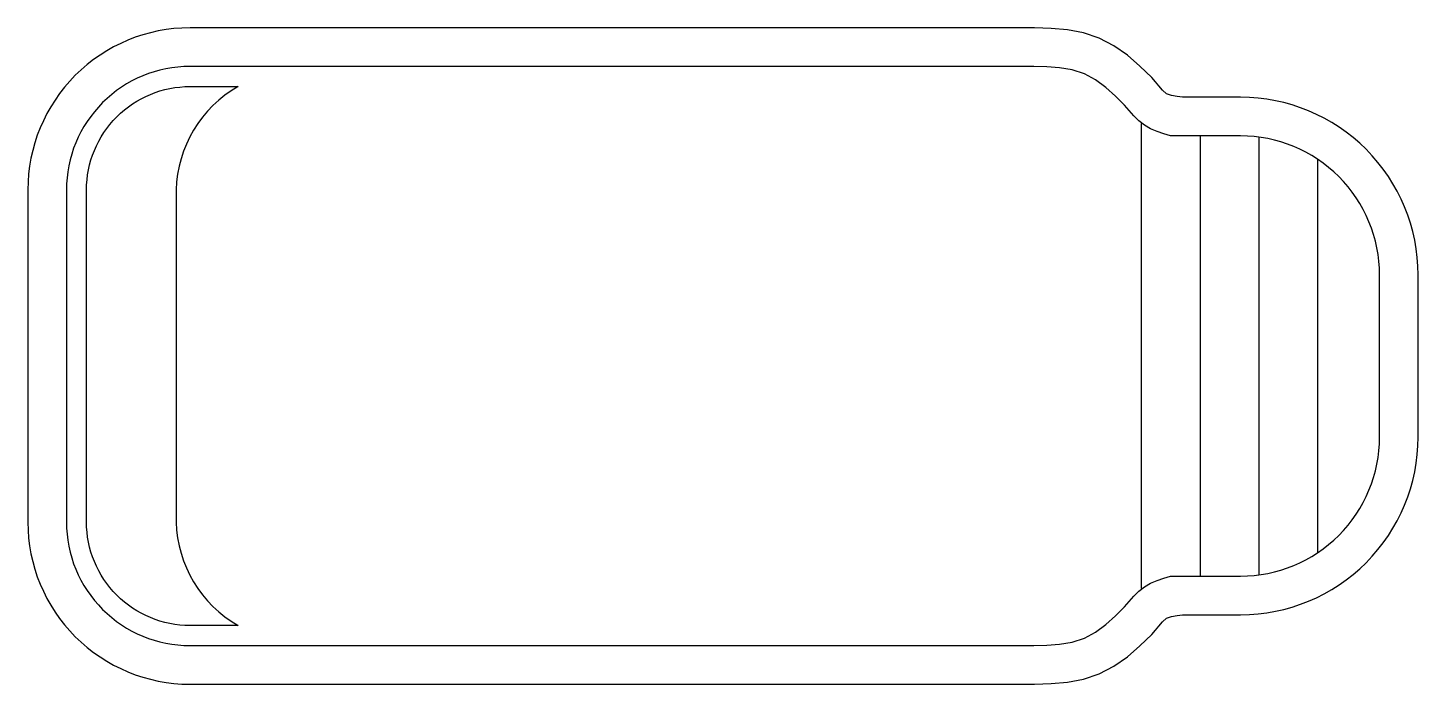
# Model space of a CAD drawing. Header units: millimetres. Extents: x 77.34 to 86.34, y 78.96 to 83.21.
import ezdxf

# ---------------------------------------------------------------- set-up
doc = ezdxf.new("R2010")
doc.units = ezdxf.units.MM
doc.header["$LTSCALE"] = 10
doc.layers.add('piscinas_igui', color=3, linetype='Continuous')

msp = doc.modelspace()

# ---------------------------------------------------------------- linework, layer by layer
at = {"layer": 'piscinas_igui', "color": 2}
for p, q in [((84.5487, 79.583), (84.5487, 82.5955)), ((84.9287, 79.6642), (84.9287, 82.5142)), ((85.3087, 79.6723), (85.3087, 82.5062)), ((85.6887, 79.8159), (85.6887, 82.3626))]:
    msp.add_line(p, q, dxfattribs=at)
at = {"layer": 'piscinas_igui'}
for points in [[(85.1887, 79.4142, 0.414214), (86.3387, 80.5642), (86.3387, 81.6142, 0.414214), (85.1887, 82.7642), (84.8484, 82.7642), (84.8129, 82.7657), (84.7775, 82.7688), (84.7426, 82.775), (84.7094, 82.7875), (84.6832, 82.8113), (84.66, 82.8381), (84.6373, 82.8654), (84.6142, 82.8924), (84.5374, 82.9666), (84.4566, 83.0363), (84.3693, 83.0978), (84.2745, 83.1467), (84.1733, 83.1806), (84.0685, 83.2008), (83.9622, 83.2106), (83.8555, 83.2142), (78.3887, 83.2142, 0.414214), (77.3387, 82.1642), (77.3387, 80.0142, 0.414214), (78.3887, 78.9642), (83.8555, 78.9642), (83.9622, 78.9679), (84.0685, 78.9776), (84.1733, 78.9978), (84.2745, 79.0318), (84.3693, 79.0806), (84.4566, 79.1421), (84.5374, 79.2119), (84.6142, 79.2861), (84.6373, 79.313), (84.66, 79.3404), (84.6832, 79.3672), (84.7094, 79.391), (84.7426, 79.4035), (84.7775, 79.4096), (84.8129, 79.4128), (84.8484, 79.4142)], [(86.0887, 80.5642), (86.0887, 81.6142, 0.414214), (85.1887, 82.5142), (84.7358, 82.5142), (84.6918, 82.5273), (84.6482, 82.542), (84.6059, 82.5599), (84.5661, 82.5828), (84.5301, 82.6112), (84.4976, 82.6437), (84.4676, 82.6784), (84.4387, 82.7142), (84.3792, 82.7721), (84.3174, 82.8274), (84.2508, 82.8769), (84.1779, 82.9163), (84.0989, 82.9415), (84.0171, 82.9551), (83.9344, 82.9614), (83.8514, 82.9642), (78.3887, 82.9642, 0.414214), (77.5887, 82.1642), (77.5887, 80.0142, 0.414214), (78.3887, 79.2142), (83.8514, 79.2142), (83.9344, 79.2171), (84.0171, 79.2234), (84.0989, 79.237), (84.1779, 79.2622), (84.2508, 79.3015), (84.3174, 79.3511), (84.3792, 79.4064), (84.4387, 79.4642), (84.4676, 79.5), (84.4976, 79.5348), (84.5301, 79.5672), (84.5661, 79.5957), (84.6059, 79.6185), (84.6482, 79.6365), (84.6918, 79.6511), (84.7358, 79.6642), (85.1887, 79.6642, 0.414214)]]:
    msp.add_lwpolyline(points, format="xyb", close=True, dxfattribs=at)
at = {"layer": 'piscinas_igui', "color": 2}
msp.add_lwpolyline([(77.7187, 80.0142), (77.7187, 82.1642, -0.414214), (78.3887, 82.8342), (78.7003, 82.8342, 0.260179), (78.2987, 82.1642), (78.2987, 80.0142, 0.260179), (78.7003, 79.3442), (78.3887, 79.3442, -0.414214)], format="xyb", close=True, dxfattribs=at)

doc.saveas('drawing.dxf')
